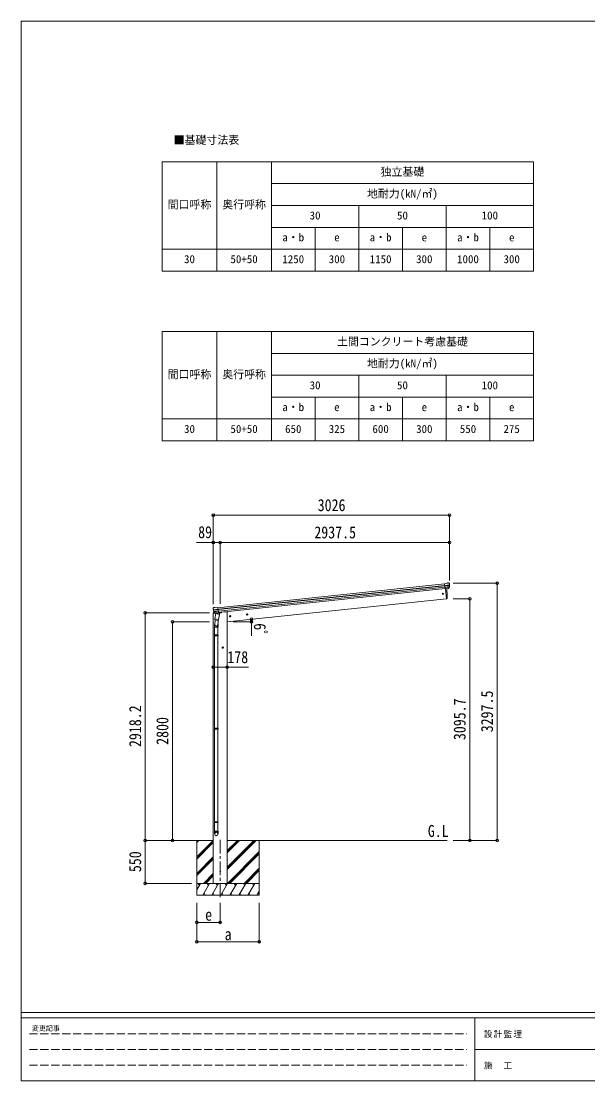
# Model space of a CAD drawing. Units: millimetres at full size, sheet at 1:35. Extents: x -9837 to 9837, y -6790 to 6790.
# Drawn here: x -9837 to -2574, y -6790 to 6790 of the extents above; entities that cross this region are included whole.
import ezdxf
from ezdxf.enums import TextEntityAlignment as Align

# ---------------------------------------------------------------- set-up
doc = ezdxf.new("R2010")
doc.units = ezdxf.units.MM
doc.header["$LTSCALE"] = 35
doc.header["$PDMODE"] = 32
doc.header["$PDSIZE"] = 35
doc.linetypes.add('CHAIN1', pattern=[8, 5, -1, 1, -1])
doc.linetypes.add('DASHED3', pattern=[4, 3, -1])
for name, color, linetype, lineweight in [('0-0_0', 7, 'Continuous', 9), ('0-1_本体', 5, 'CHAIN1', 9), ('0-3_ELV2', 4, 'Continuous', 9), ('0-6_OTH_LINE', 6, 'Continuous', 9), ('0-9_OUTLINE', 7, 'Continuous', 9), ('0-E_DET2', 7, 'Continuous', 18), ('0-F_PARTS1', 6, 'Continuous', 9), ('F-0_240', 7, 'Continuous', 9)]:
    doc.layers.add(name, color=color, linetype=linetype, lineweight=lineweight)
doc.layers.add('0-7_SHAPE', color=7, linetype='Continuous')
doc.styles.add('ＭＳ ゴシック', font='')
doc.styles.get('ＭＳ ゴシック').set_extended_font_data('MS Gothic')

msp = doc.modelspace()

# ---------------------------------------------------------------- linework, layer by layer
at = {"layer": '0-0_0'}
for p, q in [((-7825.59, -3709.22), (-7374.46, -3709.22)), ((-7585.46, -3709.22), (-7585.46, -4409.22)), ((-7585.46, -3736.6), (-7558.07, -3709.22)), ((-7585.46, -3722.46), (-7572.22, -3709.22)), ((-7585.46, -3920.45), (-7374.46, -3709.45)), ((-7585.46, -3934.59), (-7374.46, -3723.59)), ((-7585.46, -3948.73), (-7374.46, -3737.73)), ((-7196.46, -4080.23), (-6825.44, -3709.22)), ((-7196.46, -4051.95), (-6853.73, -3709.22)), ((-7196.46, -4066.09), (-6839.58, -3709.22)), ((-7196.46, -3868.1), (-7037.57, -3709.22)), ((-7196.46, -3853.96), (-7051.72, -3709.22)), ((-7196.46, -3839.82), (-7065.86, -3709.22)), ((-7196.46, -3709.22), (-4379, -3709.22)), ((-6785.46, -3709.22), (-6785.46, -4409.22)), ((-7585.46, -4132.58), (-7374.46, -3921.58)), ((-7585.46, -4146.72), (-7374.46, -3935.72)), ((-7191.6, -4259.22), (-6785.46, -3853.08)), ((-7177.45, -4259.22), (-6785.46, -3867.22)), ((-7163.31, -4259.22), (-6785.46, -3881.36)), ((-7585.46, -4160.86), (-7374.46, -3949.86)), ((-6979.46, -4259.22), (-6785.46, -4065.21)), ((-7499.96, -4259.22), (-7374.46, -4133.71)), ((-7485.82, -4259.22), (-7374.46, -4147.85)), ((-7471.68, -4259.22), (-7374.46, -4162)), ((-6965.32, -4259.22), (-6785.46, -4079.35)), ((-6951.18, -4259.22), (-6785.46, -4093.5)), ((-6785.46, -4259.22), (-7585.46, -4259.22)), ((-7585.46, -4343.05), (-7537.05, -4259.22)), ((-7552.06, -4285.2), (-7567.06, -4259.22)), ((-7508.19, -4409.22), (-7421.59, -4259.22)), ((-7436.59, -4285.2), (-7451.59, -4259.22)), ((-7392.72, -4409.22), (-7306.12, -4259.22)), ((-7321.12, -4285.2), (-7336.12, -4259.22)), ((-7277.25, -4409.22), (-7190.65, -4259.22)), ((-7205.65, -4285.2), (-7220.65, -4259.22)), ((-7161.78, -4409.22), (-7075.18, -4259.22)), ((-7090.18, -4285.2), (-7105.18, -4259.22)), ((-7046.31, -4409.22), (-6959.71, -4259.22)), ((-6989.71, -4259.22), (-6974.71, -4285.2)), ((-6930.84, -4409.22), (-6844.24, -4259.22)), ((-6859.24, -4285.2), (-6874.24, -4259.22)), ((-7585.46, -4409.22), (-6785.46, -4409.22)), ((-7493.19, -4383.24), (-7478.19, -4409.22)), ((-7377.72, -4383.24), (-7362.72, -4409.22)), ((-7262.25, -4383.24), (-7247.25, -4409.22)), ((-7146.78, -4383.24), (-7131.78, -4409.22)), ((-7031.31, -4383.24), (-7016.31, -4409.22)), ((-6915.84, -4383.24), (-6900.84, -4409.22)), ((-6815.37, -4409.22), (-6785.46, -4357.41)), ((-6800.37, -4383.24), (-6785.46, -4409.07))]:
    msp.add_line(p, q, dxfattribs=at)
at = {"layer": '0-1_本体'}
msp.add_line((-7285.46, -3700.23), (-7285.46, -4459.44), dxfattribs=at)
at = {"layer": '0-3_ELV2'}
for p, q in [((-7314.55, -727.22), (-4410.39, -421.98)), ((-7312.56, -746.11), (-4408.4, -440.87)), ((-7312.13, -750.29), (-4407.96, -445.05)), ((-7310.03, -770.15), (-4405.87, -464.91)), ((-4404.12, -481.65), (-7308.28, -786.89)), ((-4384.07, -417.2), (-4410.6, -419.99)), ((-4403.81, -484.54), (-4410.6, -419.99)), ((-4408.44, -440.51), (-4348.7, -434.24)), ((-4348.22, -440.1), (-4407.82, -446.37)), ((-4349.06, -456.86), (-4406.09, -462.85)), ((-4350.45, -461.52), (-4405.62, -467.32)), ((-4360.46, -479.75), (-4403.84, -484.31)), ((-4403.81, -484.54), (-4393.87, -483.49)), ((-4396.93, -483.81), (-4383.54, -611.2)), ((-4393.87, -483.49), (-4393.59, -483.56)), ((-4393.59, -483.56), (-4368.26, -480.89)), ((-4384.07, -417.2), (-4372.47, -410.23)), ((-4371.24, -409.82), (-4357.76, -408.4)), ((-4368.26, -480.89), (-4368.01, -480.77)), ((-4368.01, -480.77), (-4360.32, -479.97)), ((-4359.01, -478.1), (-4349.56, -459.8)), ((-4357.95, -478.53), (-4347.83, -460.27)), ((-4354.09, -409.49), (-4354.09, -409.48)), ((-4354.09, -409.49), (-4348.91, -413.68)), ((-4347.52, -417.38), (-4347.83, -415.53)), ((-4383.54, -611.2), (-7196.46, -906.85)), ((-4383.54, -611.2), (-4381.49, -610.92)), ((-7376.7, -794.38), (-7377.6, -801.21)), ((-7377.6, -801.21), (-7343.87, -797.66)), ((-7376.99, -735.79), (-7377.07, -733.91)), ((-7375.71, -731.02), (-7376.4, -731.88)), ((-7372.21, -726.7), (-7375.71, -731.02)), ((-7374.46, -4259.22), (-7374.46, -800.88)), ((-7357.19, -790.02), (-7374.04, -791.79)), ((-7312.6, -745.75), (-7372.34, -752.03)), ((-7372.21, -726.7), (-7372.21, -726.7)), ((-7371.59, -757.87), (-7311.98, -751.61)), ((-7368.85, -724.88), (-7368.85, -724.88)), ((-7354.08, -793.43), (-7367.77, -777.68)), ((-7367.28, -774.09), (-7310.25, -768.09)), ((-7353.14, -792.79), (-7366.18, -776.86)), ((-7364.96, -778.36), (-7309.78, -772.56)), ((-7343.77, -793.54), (-7351.47, -794.35)), ((-7351.37, -794.11), (-7308, -789.55)), ((-7350.62, -794.35), (-7349.06, -794.19)), ((-7349.06, -794.19), (-7311.52, -790.24)), ((-7343.5, -793.6), (-7343.77, -793.54)), ((-7318.17, -790.94), (-7343.5, -793.6)), ((-7341.28, -728.01), (-7314.76, -725.22)), ((-7317.92, -790.82), (-7318.17, -790.94)), ((-7307.97, -789.78), (-7317.92, -790.82)), ((-7307.97, -789.78), (-7314.76, -725.22)), ((-7311.52, -790.24), (-7309.95, -790.08)), ((-7303.85, -793.46), (-7274.59, -790.38)), ((-7269.73, -782.83), (-7270.15, -786.06)), ((-7238.96, -780.22), (-7269.81, -783.46)), ((-7196.46, -780.22), (-7238.96, -780.22)), ((-7196.46, -4259.22), (-7196.46, -780.22)), ((-6941.73, -805.17), (-6947.8, -809.58)), ((-6934.87, -808.22), (-6941.73, -805.17)), ((-6934.09, -815.68), (-6934.87, -808.22)), ((-7160.52, -828.16), (-7166.6, -832.57)), ((-7153.67, -831.21), (-7160.52, -828.16)), ((-7158.96, -843.09), (-7152.88, -838.68)), ((-7152.88, -838.68), (-7153.67, -831.21)), ((-6940.16, -820.09), (-6934.09, -815.68)), ((-7252.96, -1231.26), (-7259.46, -1235.02)), ((-7259.46, -1235.02), (-7259.46, -1242.52)), ((-7259.46, -1242.52), (-7252.96, -1246.28)), ((-7246.46, -1235.02), (-7252.96, -1231.26))]:
    msp.add_line(p, q, dxfattribs=at)
for points in [[(-7355.36, -723.46), (-7355.36, -723.46), (-7368.85, -724.88)], [(-7341.28, -728.01), (-7354.07, -723.61), (-7354.07, -723.61)], [(-6947.8, -809.58), (-6947.02, -817.04), (-6940.16, -820.09)], [(-7166.6, -832.57), (-7165.81, -840.04), (-7158.96, -843.09)], [(-7252.96, -1246.28), (-7246.46, -1242.52), (-7246.46, -1235.02)]]:
    msp.add_lwpolyline(points, dxfattribs=at)
for centre, radius in [((-4430.33, -548.65), 6.5), ((-6940.94, -812.63), 8.5), ((-6940.94, -812.63), 7.7), ((-6940.94, -812.63), 6.5), ((-7159.74, -835.63), 8.5), ((-7159.74, -835.63), 7.7), ((-7159.74, -835.63), 6.5), ((-7252.96, -1238.77), 8.5), ((-7252.96, -1238.77), 7.7), ((-7252.96, -1238.77), 6.5), ((-7285.46, -4109.22), 4.5)]:
    msp.add_circle(centre, radius, dxfattribs=at)
for centre, radius, start, end in [((-5278.14, -571), 900, 357.63919, 5.64987), ((-4370.93, -412.8), 3, 96.02369, 120.97631), ((-4360.57, -477.08), 2.99, 285.2717, 331.00739), ((-4357.24, -413.37), 5, 51.04426, 95.95574), ((-4541.08, -439.03), 192.44, 1.4271, 6.57578), ((-4352.22, -458.42), 3, 332.69111, 354.20009), ((-4548.42, -438.49), 200.2, 354.20009, 359.53883), ((-4303.43, -432.12), 45.32, 182.67122, 185.64518), ((-4348.03, -441.44), 1.35, 95.1605, 97.91927), ((-4345.43, -439.89), 2.74, 179.02151, 184.43412), ((-4350.46, -458.81), 3, 331, 354.13916), ((-4548.42, -438.49), 202, 354.13916, 6), ((-4381.9, -607.95), 3, 278, 357.63919), ((-7176.1, -714.67), 202, 186, 197.86084), ((-7373.73, -794.77), 3, 96, 172.5), ((-7183.17, -716.72), 192.44, 185.42422, 190.5729), ((-7417.06, -759.38), 45.32, 6.35482, 9.32878), ((-7368.32, -729.85), 5, 96.04426, 140.95574), ((-7374.36, -758.24), 2.74, 7.56588, 12.97849), ((-7371.49, -759.22), 1.35, 94.08073, 96.8395), ((-7176.1, -714.67), 200.2, 192.46117, 197.79991), ((-7365.51, -775.71), 3, 197.86084, 221), ((-7363.86, -774.96), 3, 197.79991, 219.30889), ((-7355.05, -726.44), 3, 71.02369, 95.97631), ((-7351.82, -791.47), 2.99, 220.99261, 266.7283), ((-7350.67, -793.86), 0.5, 240.73754, 276), ((-7310.01, -789.58), 0.5, 276, 311.26246), ((-7275.11, -785.41), 5, 276, 352.5)]:
    msp.add_arc(centre, radius, start, end, dxfattribs=at)
for centre, major_axis, ratio, start_param, end_param in [((-4360.77, -476.78), (-0.11, 3), 0.642905, 3.24593831, 4.20392797), ((-4360.64, -476.98), (1.66, -2.51), 0.997631, 5.80419048, 5.89294842), ((-4360.71, -476.87), (3.53, -2.11), 0.650902, 5.25614477, 5.32895537), ((-4358.34, -476.52), (1.08, 3.13), 0.040856, 2.11350352, 2.14162489), ((-4349.78, -416.98), (-0.87, 5.91), 0.020485, 0.67143203, 1.56913061), ((-4355.18, -412.47), (5.88, -1.31), 0.24881, 0.46058498, 0.46410383), ((-4350.8, -416.01), (-2.34, 1.9), 0.995767, 3.98597162, 4.71238898), ((-4546.11, -460.44), (-20.92, 199.05), 0.994373, 4.71137894, 4.7277536), ((-7374.07, -733.77), (1.9, 2.34), 0.995767, 1.57079633, 2.29721369), ((-7370.53, -729.39), (-5.48, -2.51), 0.24881, 5.81908147, 5.82260033), ((-7374.86, -734.93), (-0.38, 5.97), 0.020485, 4.7140547, 5.61175327), ((-7173.79, -736.62), (-20.92, 199.05), 0.994373, 1.55543171, 1.57180637), ((-7354.12, -791.39), (-1.71, 2.84), 0.040856, 4.14156042, 4.16968179), ((-7351.69, -791.13), (-0.51, 2.96), 0.642905, 2.07925734, 3.03724699), ((-7351.73, -791.24), (-3.02, -2.79), 0.650902, 0.95422993, 1.02704053), ((-7351.77, -791.36), (-1.1, -2.8), 0.997631, 0.39023689, 0.47899483), ((-7173.79, -736.62), (-20.92, 199.05), 0.994373, 4.71137894, 4.7277536)]:
    msp.add_ellipse(centre, major_axis=major_axis, ratio=ratio, start_param=start_param, end_param=end_param, dxfattribs=at)
at = {"layer": '0-6_OTH_LINE'}
for p, q in [((-7374.46, 457.84), (-7374.46, -683.24)), ((-7374.46, 457.84), (-4348.36, 457.84)), ((-4348.36, 457.84), (-4348.36, -379.34)), ((-7374.46, 108.84), (-7587.98, 108.84)), ((-7374.46, 108.84), (-7374.46, -379.34)), ((-7285.86, 108.84), (-7285.86, -675.07)), ((-4348.36, 108.84), (-7285.86, 108.84)), ((-4348.36, 108.84), (-4348.36, -379.34)), ((-3736.21, -411.72), (-4300.08, -411.72)), ((-3736.21, -411.72), (-3736.21, -3709.22)), ((-4087.21, -613.52), (-4300.08, -613.52)), ((-4087.21, -613.52), (-4087.21, -3709.22)), ((-8246.71, -3709.22), (-8246.71, -791.02)), ((-8246.71, -791.02), (-7424.96, -791.02)), ((-7897.71, -3709.22), (-7897.71, -909.22)), ((-7897.71, -909.22), (-7424.96, -909.22)), ((-7196.46, -1488.77), (-7374.46, -1488.77)), ((-8246.71, -3709.22), (-7656.32, -3709.22)), ((-8246.71, -4259.22), (-8246.71, -3709.22)), ((-7897.71, -3709.22), (-7656.32, -3709.22)), ((-4087.21, -3709.22), (-4300.08, -3709.22)), ((-3736.21, -3709.22), (-4300.08, -3709.22)), ((-8246.71, -4259.22), (-7656.32, -4259.22)), ((-7585.46, -5009.22), (-7585.46, -4510.22)), ((-7585.46, -4759.22), (-7585.46, -4510.22)), ((-7285.46, -4759.22), (-7285.46, -4510.22)), ((-6785.46, -5009.22), (-6785.46, -4510.22)), ((-7585.46, -4759.22), (-7285.46, -4759.22)), ((-7585.46, -5009.22), (-6785.46, -5009.22))]:
    msp.add_line(p, q, dxfattribs=at)
at = {"layer": '0-6_OTH_LINE', "lineweight": 18}
for p, q in [((-6884.3, -906.85), (-7122.09, -906.85)), ((-6884.3, -906.85), (-6884.3, -1088.36)), ((-7196.46, -1488.77), (-6924.41, -1488.77))]:
    msp.add_line(p, q, dxfattribs=at)
at = {"layer": '0-6_OTH_LINE'}
msp.add_arc((-7122.09, -906.85), 237.79, 0, 7.8733, dxfattribs=at)
for p in [(-7374.46, 457.84), (-4348.36, 457.84), (-7374.46, 108.84), (-7285.86, 108.84), (-4348.36, 108.84), (-3736.21, -411.72), (-4087.21, -613.52), (-8246.71, -791.02), (-7897.71, -909.22), (-6886.54, -874.28), (-6884.3, -906.85), (-7374.46, -1488.77), (-7196.46, -1488.77), (-8246.71, -3709.22), (-7897.71, -3709.22), (-4087.21, -3709.22), (-3736.21, -3709.22), (-8246.71, -4259.22), (-7585.46, -4759.22), (-7285.46, -4759.22), (-7585.46, -5009.22), (-6785.46, -5009.22)]:
    msp.add_point(p, dxfattribs=at)
at = {"layer": '0-9_OUTLINE'}
for p, q in [((-7340.64, -802.72), (-7354, -868.37)), ((-7350.62, -794.35), (-7309.95, -790.08)), ((-7347.26, -794.65), (-7347.41, -795.38)), ((-7346.8, -796.51), (-7322.05, -806.26)), ((-7295.76, -811.85), (-7340.64, -802.72)), ((-7338.46, -799.8), (-7339.12, -803.02)), ((-7317.66, -791.27), (-7320.58, -805.62)), ((-7309.12, -877.5), (-7295.76, -811.85)), ((-7308.14, -788.19), (-7307.21, -788.38)), ((-7307.21, -788.38), (-7296.01, -805.31)), ((-7296.01, -805.31), (-7297.28, -811.54)), ((-7359.3, -976.54), (-7359.3, -942.19)), ((-7351.59, -883.66), (-7357.15, -939.38)), ((-7356.48, -880.62), (-7353.98, -868.37)), ((-7356.26, -882.02), (-7356.26, -882.02)), ((-7354.93, -882.98), (-7313.97, -891.31)), ((-7309.12, -877.5), (-7354, -868.37)), ((-7308.68, -875.36), (-7315.33, -943.11)), ((-7313.3, -941.89), (-7313.3, -976.54)), ((-7309.13, -877.5), (-7311.67, -889.97)), ((-7313.3, -976.54), (-7359.3, -976.54)), ((-7359.3, -1075.29), (-7358.3, -1073.29)), ((-7313.3, -1075.29), (-7359.3, -1075.29)), ((-7313.3, -1083.29), (-7359.3, -1083.29)), ((-7314.3, -1073.29), (-7358.3, -1073.29)), ((-7314.3, -1085.29), (-7358.3, -1085.29)), ((-7357.3, -976.54), (-7357.3, -1073.29)), ((-7357.3, -1085.29), (-7357.3, -2271.47)), ((-7315.3, -976.54), (-7315.3, -1073.29)), ((-7315.3, -1085.29), (-7315.3, -2271.47)), ((-7313.3, -1075.29), (-7314.3, -1073.29)), ((-7313.3, -1083.29), (-7314.3, -1085.29)), ((-7313.3, -1075.29), (-7313.3, -1083.29)), ((-7359.3, -2273.47), (-7358.3, -2271.47)), ((-7313.3, -2273.47), (-7359.3, -2273.47)), ((-7313.3, -2281.47), (-7359.3, -2281.47)), ((-7314.3, -2271.47), (-7358.3, -2271.47)), ((-7314.3, -2283.47), (-7358.3, -2283.47)), ((-7357.3, -2283.47), (-7357.3, -3469.66)), ((-7315.3, -2283.47), (-7315.3, -3469.66)), ((-7313.3, -2273.47), (-7314.3, -2271.47)), ((-7313.3, -2281.47), (-7314.3, -2283.47)), ((-7313.3, -2273.47), (-7313.3, -2281.47)), ((-7359.3, -3471.66), (-7358.3, -3469.66)), ((-7313.3, -3471.66), (-7359.3, -3471.66)), ((-7313.3, -3479.66), (-7359.3, -3479.66)), ((-7314.3, -3469.66), (-7358.3, -3469.66)), ((-7314.3, -3481.66), (-7358.3, -3481.66)), ((-7357.3, -3481.66), (-7357.3, -3591.66)), ((-7315.3, -3481.66), (-7315.3, -3591.66)), ((-7313.3, -3471.66), (-7314.3, -3469.66)), ((-7313.3, -3479.66), (-7314.3, -3481.66)), ((-7313.3, -3471.66), (-7313.3, -3479.66)), ((-7359.3, -3625.8), (-7359.3, -3591.66)), ((-7313.3, -3591.66), (-7359.3, -3591.66)), ((-7313.3, -3625.8), (-7313.3, -3591.66))]:
    msp.add_line(p, q, dxfattribs=at)
for points in [[(-7359.3, -1075.29), (-7359.3, -1083.29), (-7358.3, -1085.29)], [(-7359.3, -2273.47), (-7359.3, -2281.47), (-7358.3, -2283.47)], [(-7359.3, -3471.66), (-7359.3, -3479.66), (-7358.3, -3481.66)]]:
    msp.add_lwpolyline(points, dxfattribs=at)
for centre, radius, start, end in [((-7350.67, -793.86), 0.5, 240.73754, 276), ((-7347.75, -794.55), 0.5, 348.5, 96), ((-7346.43, -795.58), 1, 168.5, 248.5), ((-7321.57, -805.35), 1.03, 242.53897, 344.46569), ((-7317.07, -791.43), 0.604, 93.09842, 164.70595), ((-7310.01, -789.58), 0.5, 276, 311.26246), ((-7329.3, -942.19), 30, 177.45142, 180), ((-7354.57, -881.04), 1.95, 167.54017, 209.97766), ((-7354.53, -881.02), 2, 209.90962, 258.5), ((-7313.57, -889.35), 2, 258.5, 341.96843)]:
    msp.add_arc(centre, radius, start, end, dxfattribs=at)
for centre, major_axis, ratio, start_param, end_param in [((-7336.3, -941.89), (23, 0), 0.996195, 2.62193603, 6.60747969), ((-7336.3, -941.89), (21, 0), 0.996195, 3.02154981, 6.2247991), ((-7336.3, -3624.06), (-23, 0), 0.996195, 3.14159265, 6.28318531), ((-7336.3, -3625.8), (-23, 0), 0.996195, 3.14159265, 6.28318531), ((-7336.3, -3625.8), (0, -23.43), 0.981806, 4.71238898, 7.85398163)]:
    msp.add_ellipse(centre, major_axis=major_axis, ratio=ratio, start_param=start_param, end_param=end_param, dxfattribs=at)
msp.add_ellipse((-7336.3, -3625.8), major_axis=(21, 0), ratio=0.996195, dxfattribs=at)
at = {"layer": '0-E_DET2'}
for p, q in [((-8029.64, 4988.02), (-8029.64, 3588.02)), ((-8029.64, 4988.02), (-3269.64, 4988.02)), ((-7329.64, 4988.02), (-7329.64, 3588.02)), ((-6629.64, 4988.02), (-6629.64, 3588.02)), ((-3269.64, 4988.02), (-3269.64, 3588.02)), ((-6629.64, 4708.02), (-3269.64, 4708.02)), ((-6629.64, 4428.02), (-3269.64, 4428.02)), ((-5509.64, 4428.02), (-5509.64, 3588.02)), ((-4389.64, 4428.02), (-4389.64, 3588.02)), ((-6629.64, 4148.02), (-3269.64, 4148.02)), ((-6069.64, 4148.02), (-6069.64, 3588.02)), ((-4949.64, 4148.02), (-4949.64, 3588.02)), ((-3829.64, 4148.02), (-3829.64, 3588.02)), ((-8029.64, 3868.02), (-3269.64, 3868.02)), ((-8029.64, 3588.02), (-3269.64, 3588.02)), ((-8029.64, 2811.82), (-8029.64, 1411.82)), ((-8029.64, 2811.82), (-3269.64, 2811.82)), ((-7329.64, 2811.82), (-7329.64, 1411.82)), ((-6629.64, 2811.82), (-6629.64, 1411.82)), ((-3269.64, 2811.82), (-3269.64, 1411.82)), ((-6629.64, 2531.82), (-3269.64, 2531.82)), ((-6629.64, 2251.82), (-3269.64, 2251.82)), ((-5509.64, 2251.82), (-5509.64, 1411.82)), ((-4389.64, 2251.82), (-4389.64, 1411.82)), ((-6629.64, 1971.82), (-3269.64, 1971.82)), ((-6069.64, 1971.82), (-6069.64, 1411.82)), ((-4949.64, 1971.82), (-4949.64, 1411.82)), ((-3829.64, 1971.82), (-3829.64, 1411.82)), ((-8029.64, 1691.82), (-3269.64, 1691.82)), ((-8029.64, 1411.82), (-3269.64, 1411.82))]:
    msp.add_line(p, q, dxfattribs=at)
at = {"layer": '0-F_PARTS1'}
msp.add_line((-7285.86, 108.84), (-7374.46, 108.84), dxfattribs=at)
for p in [(-7374.46, 108.84), (-7285.86, 108.84)]:
    msp.add_point(p, dxfattribs=at)
at = {"layer": 'F-0_240', "color": 5}
for p, q in [((-9837.4, 6790), (-9837.4, -6790)), ((-9837.4, 6790), (9342.6, 6790)), ((-9837.4, -5915), (9342.6, -5915)), ((-9837.4, -5985), (6231.38, -5985)), ((-4023.62, -5985), (-4023.62, -6790)), ((-4023.62, -6387.5), (3151.38, -6387.5)), ((-9837.4, -6790), (9342.6, -6790))]:
    msp.add_line(p, q, dxfattribs=at)
at = {"layer": 'F-0_240', "color": 4, "linetype": 'DASHED3'}
for p, q in [((-9732.4, -6186.25), (-4128.62, -6186.25)), ((-9732.4, -6387.5), (-4128.62, -6387.5)), ((-9732.4, -6588.75), (-4128.62, -6588.75))]:
    msp.add_line(p, q, dxfattribs=at)

# ---------------------------------------------------------------- texts
at = {"layer": '0-6_OTH_LINE', "color": 7, "style": 'ＭＳ ゴシック', "width": 0.85}
for s, p in [('3026', (-6036.41, 464.84)), ('2937.5', (-6079.61, 115.84)), ('178', (-7195.03, -1482.85)), ('e', (-7479.21, -4784.22)), ('a', (-7229.21, -5034.22))]:
    msp.add_text(s, height=154, dxfattribs=at).set_placement(p, align=Align.BOTTOM_LEFT)
for s, rotation, p in [('6ﾟ', 270, (-6899.76, -925.88)), ('3095.7', 90, (-4094.21, -2423.87)), ('3297.5', 90, (-3743.21, -2322.97)), ('2918.2', 90, (-8253.71, -2512.62)), ('2800', 90, (-7904.71, -2484.22)), ('550', 90, (-8253.71, -4115.47))]:
    msp.add_text(s, height=154, rotation=rotation, dxfattribs=at).set_placement(p, align=Align.BOTTOM_LEFT)
at = {"layer": '0-7_SHAPE', "style": 'ＭＳ ゴシック', "width": 0.85}
msp.add_text('G.L', height=154, dxfattribs=at).set_placement((-4624.72, -3711.42), align=Align.BOTTOM_LEFT)
at = {"layer": '0-E_DET2', "style": 'ＭＳ ゴシック'}
for s, p in [('■基礎寸法表', (-7882.22, 5186.03)), ('独立基礎', (-5229.64, 4778.02)), ('地耐力(kN/㎡)', (-5404.64, 4498.02)), ('間口呼称', (-7959.64, 4358.02)), ('奥行呼称', (-7259.64, 4358.02)), ('30', (-6139.64, 4218.02)), ('50', (-5019.64, 4218.02)), ('100', (-3934.64, 4218.02)), ('a・b', (-6489.64, 3938.02)), ('a・b', (-5369.64, 3938.02)), ('a・b', (-4249.64, 3938.02)), ('e', (-5824.64, 3938.02)), ('e', (-4704.64, 3938.02)), ('e', (-3584.64, 3938.02)), ('30', (-7749.64, 3658.02)), ('50+50', (-7154.64, 3658.02)), ('1250', (-6489.64, 3658.02)), ('300', (-5894.64, 3658.02)), ('1150', (-5369.64, 3658.02)), ('300', (-4774.64, 3658.02)), ('1000', (-4249.64, 3658.02)), ('300', (-3654.64, 3658.02)), ('土間コンクリート考慮基礎', (-5789.64, 2601.82)), ('地耐力(kN/㎡)', (-5404.64, 2321.82)), ('間口呼称', (-7959.64, 2181.82)), ('奥行呼称', (-7259.64, 2181.82)), ('30', (-6139.64, 2041.82)), ('50', (-5019.64, 2041.82)), ('100', (-3934.64, 2041.82)), ('a・b', (-6489.64, 1761.82)), ('e', (-5824.64, 1761.82)), ('a・b', (-5369.64, 1761.82)), ('e', (-4704.64, 1761.82)), ('a・b', (-4249.64, 1761.82)), ('e', (-3584.64, 1761.82)), ('30', (-7749.64, 1481.82)), ('50+50', (-7154.64, 1481.82)), ('650', (-6454.64, 1481.82)), ('325', (-5894.64, 1481.82)), ('600', (-5334.64, 1481.82)), ('300', (-4774.64, 1481.82)), ('550', (-4214.64, 1481.82)), ('275', (-3654.64, 1481.82))]:
    msp.add_text(s, height=102.6, dxfattribs=at).set_placement(p, align=Align.BOTTOM_LEFT)
at = {"layer": '0-F_PARTS1', "color": 7, "style": 'ＭＳ ゴシック', "width": 0.85}
msp.add_text('89', height=154, dxfattribs=at).set_placement((-7569.09, 118.63), align=Align.BOTTOM_LEFT)
at = {"layer": 'F-0_240', "style": 'ＭＳ ゴシック'}
msp.add_text('変更記事', height=64.15, dxfattribs=at).set_placement((-9700.64, -6168.75), align=Align.BOTTOM_LEFT)
at = {"layer": 'F-0_240', "char_height": 76.98, "attachment_point": 7, "style": 'ＭＳ ゴシック'}
for s, insert in [('\\T1.17;設計監理', (-3905.41, -6238.75)), ('\\T1.17;施\u3000工', (-3905.41, -6641.25))]:
    msp.add_mtext(s, dxfattribs=dict(at, insert=insert))

doc.saveas('drawing.dxf')
